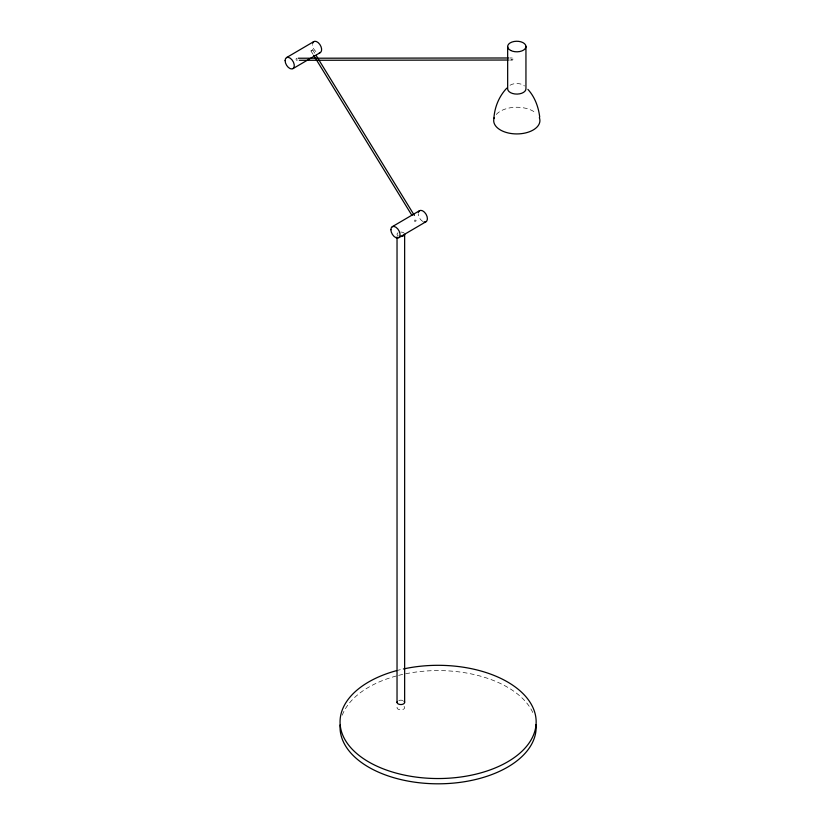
<?xml version="1.0" encoding="UTF-8"?>
<svg xmlns="http://www.w3.org/2000/svg" width="825" height="825" viewBox="0 0 825 825"><rect width="100%" height="100%" fill="white"/><g stroke="black" fill="none" stroke-linecap="round" stroke-linejoin="round"><path stroke-width="0.62" stroke-dasharray="4.12 3.09" d="M312.984 54.233L310.963 50.944L311.716 50.459M314.727 53.161L312.706 49.871L311.953 50.356M312.706 49.871L310.963 50.944M509.654 57.987L512.212 57.987M509.489 60.039L512.047 60.039A1.031 0.794 89.9 0 0 512.851 58.585A1.031 0.794 89.9 0 0 511.49 58.4A1.031 0.794 89.9 0 0 512.047 60.039M342.282 715.151A98.062 56.616 0 0 1 396.32 675.984M398.65 675.366A98.062 56.616 0 0 1 533.022 713.027M398.784 700.518A3.805 2.197 0 0 1 403.404 700.745M398.279 235.888A3.805 2.197 0 0 1 398.021 232.784M400.661 232.072A3.805 2.197 0 0 1 404.044 233.073M404.044 706.447A3.805 2.197 0 0 1 403.167 709.376A3.805 2.197 0 0 1 398.042 709.129A3.805 2.197 0 0 1 398.021 706.159M396.32 670.715A98.062 56.616 0 0 1 402.208 669.24M496.268 114.469A23.11 13.344 0 0 1 536.25 113.376M510.036 85.243A9.147 5.28 0 0 1 524.504 85.944M422.802 221.43A6.394 3.774 59.6 0 1 418.223 213.644M315.841 51.511A6.394 3.774 59.6 0 1 312.458 44.56M297.495 59.874A1.031 0.794 89.9 0 1 296.134 59.689A1.031 0.794 89.9 0 1 296.938 58.235M414.397 221.131A1.031 0.598 0 0 0 416.099 220.811A1.031 0.598 0 0 0 414.779 220.12A1.031 0.598 0 0 0 414.397 221.131"/><path stroke-width="1.24" d="M493.897 118.357C494.598 107.168 499.073 96.267 506.808 88.12M286.471 57.637L313.809 41.59M292.937 68.65L320.286 52.604M392.236 226.72L419.585 210.674M398.712 237.734L426.051 221.688M298.217 58.235L508.365 57.987M299.341 60.287L508.2 60.039M527.897 89.368C534.837 96.958 538.508 107.003 539.715 117.098M316.068 55.347L414.356 215.428M313.655 55.327L411.933 215.407M525.948 46.283L525.948 88.553A9.147 5.28 0 0 1 517.234 94.081A9.147 5.28 0 0 1 507.664 89.048L507.664 46.777M404.642 702.271L404.642 234.156A3.805 2.197 0 0 1 400.032 236.414M397.031 236.94L397.031 702.477M536.044 724.515A98.062 56.616 0 0 1 438.457 783.812A98.062 56.616 0 0 1 340.117 724.938M403.404 668.972A98.062 56.616 0 0 1 535.25 729.599A98.062 56.616 0 0 1 380.057 767.559A98.062 56.616 0 0 1 396.32 670.715M404.044 701.178A3.805 2.197 0 0 1 401.517 704.529A3.805 2.197 0 0 1 397.124 701.9M539.344 117.645A23.11 13.344 0 0 1 516.893 133.928A23.11 13.344 0 0 1 494.227 117.748M418.388 212.365A6.394 3.774 59.6 0 1 426.071 214.263A6.394 3.774 59.6 0 1 423.988 221.915M312.613 43.282A6.394 3.774 59.6 0 1 319.853 44.478A6.394 3.774 59.6 0 1 319.327 52.913M390.885 229.69A6.394 3.774 59.6 0 0 397.763 238.043A6.394 3.774 59.6 0 0 397.784 228.948A6.394 3.774 59.6 0 0 390.885 229.69M510.644 50.438A9.147 5.28 0 0 0 525.742 47.654A9.147 5.28 0 0 0 514.016 41.498A9.147 5.28 0 0 0 510.644 50.438M285.11 60.607A6.394 3.774 59.6 0 0 291.988 68.96A6.394 3.774 59.6 0 0 292.009 59.864A6.394 3.774 59.6 0 0 285.11 60.607"/></g></svg>
